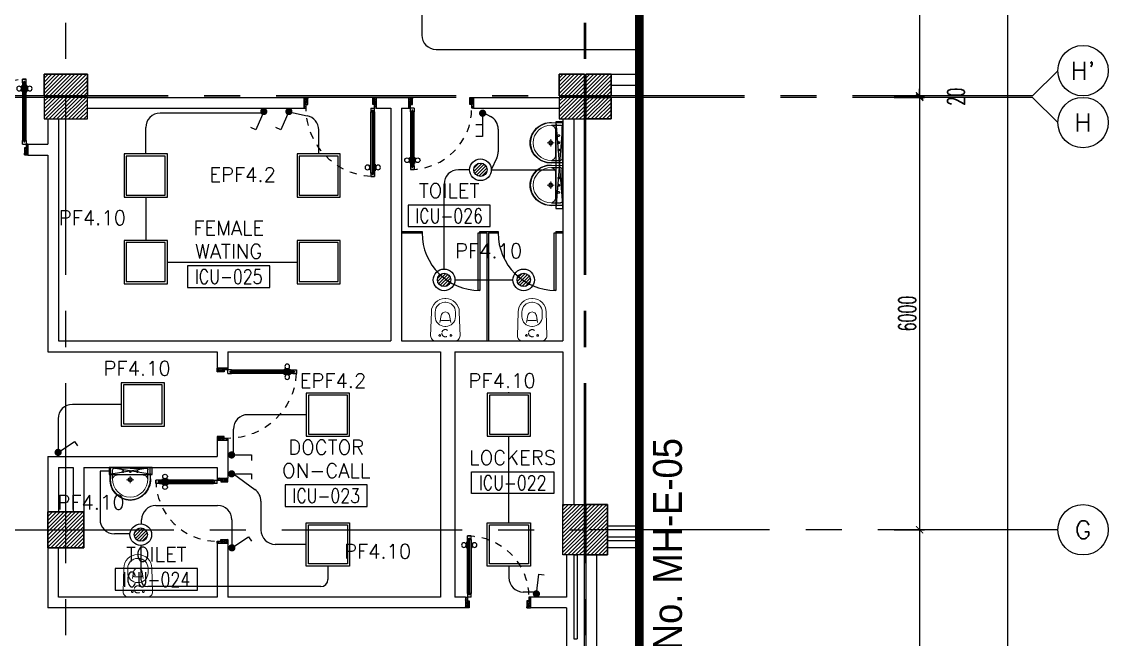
# Model space of a CAD drawing. Extents: x -0.3 to 91.9, y -1.1 to 78.4.
# Drawn here: x 76.78 to 91.86, y 25.83 to 34.4 of the extents above; entities that cross this region are included whole.
import ezdxf
from ezdxf.enums import TextEntityAlignment as Align

# ---------------------------------------------------------------- set-up
doc = ezdxf.new("R2010")
doc.units = 0
doc.header["$MEASUREMENT"] = 0
doc.header["$PDMODE"] = 34
for name, pattern in [('CENTER2', [1.125, 0.75, -0.125, 0.125, -0.125]), ('CENTERX2', [4, 2.5, -0.5, 0.5, -0.5]), ('DASHED', [0.75, 0.5, -0.25]), ('HIDDEN', [0.375, 0.25, -0.125]), ('HIDDEN2', [0.1875, 0.125, -0.0625])]:
    doc.linetypes.add(name, pattern=pattern)
doc.layers.get('0').update_dxf_attribs({"linetype": 'CONTINUOUS'})
doc.layers.get('DEFPOINTS').update_dxf_attribs({"linetype": 'CONTINUOUS'})
for name, color, linetype in [('AX-CR', 11, 'CONTINUOUS'), ('AX-DIM', 11, 'CONTINUOUS'), ('AX-TXT', 2, 'CONTINUOUS'), ('AXES', 11, 'CENTERX2'), ('COL', 11, 'CONTINUOUS'), ('DOOR', 7, 'CONTINUOUS'), ('E-CLINE', 4, 'CONTINUOUS'), ('E-LITE', 4, 'CONTINUOUS'), ('E-SWITCH', 4, 'CONTINUOUS'), ('E-TEXT', 4, 'CONTINUOUS'), ('ELEV', 2, 'CONTINUOUS'), ('FIX', 11, 'CONTINUOUS'), ('HAT', 11, 'CONTINUOUS'), ('INSUL', 11, 'CONTINUOUS'), ('PART', 11, 'CONTINUOUS'), ('RM-BOX', 11, 'CONTINUOUS'), ('RM-NAME', 11, 'CONTINUOUS'), ('RM-NO', 11, 'CONTINUOUS'), ('ROOF', 7, 'CONTINUOUS'), ('TXT1', 2, 'CONTINUOUS'), ('WALL', 11, 'CONTINUOUS')]:
    doc.layers.add(name, color=color, linetype=linetype)
doc.styles.add('ROMANS', font='ROMANS.shx', dxfattribs={"width": 0.6})
doc.styles.add('TTXT', font='swisse.ttf', dxfattribs={"width": 0.6})
doc.dimstyles.new('STANDARD in', dxfattribs={"dimtxt": 0.24, "dimasz": 0.1, "dimexe": 0.07, "dimexo": 0.05, "dimgap": 0.05, "dimtad": 1, "dimdec": 0, "dimlfac": 1000, "dimzin": 0, "dimdsep": 46, "dimtxsty": 'ROMANS', "dimblk": 'ARCHTICK', "dimcen": 0.05, "dimdle": 0.05, "dimclrd": 7, "dimclre": 7, "dimclrt": 2, "dimadec": 0, "dimazin": 0, "dimtfac": 1, "dimtdec": 0, "dimtmove": 2, "dimatfit": 3, "dimldrblk": 'ARCHTICK', "dimfxl": 0, "dimtolj": 1, "dimtzin": 0, "dimarcsym": 0})

# ---------------------------------------------------------------- blocks, each defined once
blk = doc.blocks.new('RM1')
at = {"layer": 'RM-BOX'}
blk.add_lwpolyline([(570, -200), (-570, -200), (-570, -500), (570, -500)], close=True, dxfattribs=at)
at = {"layer": 'RM-NAME', "style": 'ROMANS'}
for tag, p in [('ROOMNAME1', (0, 324)), ('ROOMNAME2', (0, 0))]:
    blk.add_attdef(tag, text='', height=200, dxfattribs=at).set_placement(p, align=Align.MIDDLE)
at = {"layer": 'RM-NO', "style": 'ROMANS', "width": 0.8}
blk.add_attdef('ROOMNO', text='', height=200, dxfattribs=at).set_placement((0, -350), align=Align.MIDDLE)
blk = doc.blocks.new('_ARCHTICK')
at = {"color": 0, "linetype": 'ByBlock', "const_width": 0.15}
blk.add_lwpolyline([(-0.5, -0.5), (0.5, 0.5)], dxfattribs=at)
blk = doc.blocks.new('*D189')
at = {"layer": 'AX-DIM', "color": 7, "lineweight": -2, "ltscale": 0.3}
for p, q in [((90.46, 64.87), (90.46, 5.45)), ((88.617, 64.82), (90.53, 64.82)), ((86.18, 5.5), (90.53, 5.5))]:
    blk.add_line(p, q, dxfattribs=at)
at = {"layer": 'DEFPOINTS', "color": 0, "ltscale": 0.3}
for p in [(88.567, 64.82), (86.13, 5.5), (90.46, 5.5)]:
    blk.add_point(p, dxfattribs=at)
at = {"layer": 'AX-DIM', "color": 7, "lineweight": -2, "ltscale": 0.3, "xscale": 0.1, "yscale": 0.1, "zscale": 0.1}
for p, rotation in [((90.46, 64.82), 90), ((90.46, 5.5), 270)]:
    blk.add_blockref('_ARCHTICK', p, dxfattribs=dict(at, rotation=rotation))
at = {"layer": 'AX-DIM', "color": 2, "ltscale": 0.3, "insert": (90.29, 35.16), "char_height": 0.24, "attachment_point": 5, "rotation": 90, "style": 'ROMANS'}
blk.add_mtext('\\A1;59320', dxfattribs=at)
blk = doc.blocks.new('*D195')
at = {"layer": 'AX-DIM', "color": 7, "lineweight": -2, "ltscale": 0.3}
for p, q in [((88.89, 27.35), (89.31, 27.35)), ((89.24, 27.4), (89.24, 20.1)), ((88.89, 20.15), (89.31, 20.15))]:
    blk.add_line(p, q, dxfattribs=at)
at = {"layer": 'DEFPOINTS', "color": 0, "ltscale": 0.3}
for p in [(88.84, 27.35), (88.84, 20.15), (89.24, 20.15)]:
    blk.add_point(p, dxfattribs=at)
at = {"layer": 'AX-DIM', "color": 7, "lineweight": -2, "ltscale": 0.3, "xscale": 0.1, "yscale": 0.1, "zscale": 0.1}
for p, rotation in [((89.24, 27.35), 90), ((89.24, 20.15), 270)]:
    blk.add_blockref('_ARCHTICK', p, dxfattribs=dict(at, rotation=rotation))
at = {"layer": 'AX-DIM', "color": 2, "ltscale": 0.3, "insert": (89.07, 23.75), "char_height": 0.24, "attachment_point": 5, "rotation": 90, "style": 'ROMANS'}
blk.add_mtext('\\A1;7200', dxfattribs=at)
blk = doc.blocks.new('AXR')
at = {"layer": 'AX-CR'}
blk.add_circle((350, 0), 350, dxfattribs=at)
at = {"layer": 'AX-TXT', "style": 'ROMANS'}
blk.add_attdef('AX', text='', height=250, dxfattribs=at).set_placement((350, 0), align=Align.MIDDLE)
blk = doc.blocks.new('*D198')
at = {"layer": 'AX-DIM', "color": 7, "lineweight": -2, "ltscale": 0.3}
for p, q in [((88.89, 36.97), (89.31, 36.97)), ((89.24, 37.02), (89.24, 33.32)), ((88.89, 33.37), (89.31, 33.37))]:
    blk.add_line(p, q, dxfattribs=at)
at = {"layer": 'DEFPOINTS', "color": 0, "ltscale": 0.3}
for p in [(88.84, 36.97), (88.84, 33.37), (89.24, 33.37)]:
    blk.add_point(p, dxfattribs=at)
at = {"layer": 'AX-DIM', "color": 7, "lineweight": -2, "ltscale": 0.3, "xscale": 0.1, "yscale": 0.1, "zscale": 0.1}
for p, rotation in [((89.24, 36.97), 90), ((89.24, 33.37), 270)]:
    blk.add_blockref('_ARCHTICK', p, dxfattribs=dict(at, rotation=rotation))
at = {"layer": 'AX-DIM', "color": 2, "ltscale": 0.3, "insert": (89.07, 35.17), "char_height": 0.24, "attachment_point": 5, "rotation": 90, "style": 'ROMANS'}
blk.add_mtext('\\A1;3600', dxfattribs=at)
blk = doc.blocks.new('*D199')
at = {"layer": 'AX-DIM', "color": 7, "lineweight": -2, "ltscale": 0.3}
for p, q in [((88.891, 33.37), (89.311, 33.37)), ((88.891, 33.35), (89.311, 33.35)), ((89.241, 33.37), (89.241, 33.47)), ((89.241, 33.37), (89.241, 33.35)), ((89.241, 33.35), (89.241, 33.25))]:
    blk.add_line(p, q, dxfattribs=at)
at = {"layer": 'DEFPOINTS', "color": 0, "ltscale": 0.3}
for p in [(88.841, 33.37), (88.841, 33.35), (89.241, 33.35)]:
    blk.add_point(p, dxfattribs=at)
at = {"layer": 'AX-DIM', "color": 7, "lineweight": -2, "ltscale": 0.3, "xscale": 0.1, "yscale": 0.1, "zscale": 0.1}
for p, rotation in [((89.241, 33.37), 270), ((89.241, 33.35), 90)]:
    blk.add_blockref('_ARCHTICK', p, dxfattribs=dict(at, rotation=rotation))
at = {"layer": 'AX-DIM', "color": 2, "ltscale": 0.3, "insert": (89.746, 33.36), "char_height": 0.24, "attachment_point": 5, "rotation": 90, "style": 'ROMANS'}
blk.add_mtext('\\A1;20', dxfattribs=at)
blk = doc.blocks.new('*D200')
at = {"layer": 'AX-DIM', "color": 7, "lineweight": -2, "ltscale": 0.3}
for p, q in [((88.89, 33.35), (89.31, 33.35)), ((89.24, 33.4), (89.24, 27.3)), ((88.89, 27.35), (89.31, 27.35))]:
    blk.add_line(p, q, dxfattribs=at)
at = {"layer": 'DEFPOINTS', "color": 0, "ltscale": 0.3}
for p in [(88.84, 33.35), (88.84, 27.35), (89.24, 27.35)]:
    blk.add_point(p, dxfattribs=at)
at = {"layer": 'AX-DIM', "color": 7, "lineweight": -2, "ltscale": 0.3, "xscale": 0.1, "yscale": 0.1, "zscale": 0.1}
for p, rotation in [((89.24, 33.35), 90), ((89.24, 27.35), 270)]:
    blk.add_blockref('_ARCHTICK', p, dxfattribs=dict(at, rotation=rotation))
at = {"layer": 'AX-DIM', "color": 2, "ltscale": 0.3, "insert": (89.07, 30.35), "char_height": 0.24, "attachment_point": 5, "rotation": 90, "style": 'ROMANS'}
blk.add_mtext('\\A1;6000', dxfattribs=at)
blk = doc.blocks.new('A$C272A55A0')
at = {"layer": 'DOOR', "color": 0, "linetype": 'ByBlock'}
for p, q in [((0, 900), (0, 1050)), ((50, 1050), (0, 1050)), ((25, 950), (50, 950)), ((25, 900), (25, 950)), ((50, 950), (50, 1050)), ((1750, 950), (1750, 1050)), ((1750, 1050), (1800, 1050)), ((1775, 950), (1750, 950)), ((1775, 900), (1775, 950)), ((1800, 1050), (1800, 900)), ((0, 900), (25, 900)), ((75, 900), (25, 900)), ((25, 850), (25, 900)), ((42, 850), (25, 850)), ((58, 870), (42, 870)), ((42, 870), (42, 850)), ((58, 850), (58, 870)), ((75, 850), (58, 850)), ((75, 900), (75, 850)), ((1725, 900), (1775, 900)), ((1725, 900), (1725, 850)), ((1725, 850), (1742, 850)), ((1742, 870), (1758, 870)), ((1742, 850), (1742, 870)), ((1758, 870), (1758, 850)), ((1758, 850), (1775, 850)), ((1800, 900), (1775, 900)), ((1775, 850), (1775, 900)), ((1718, 160), (1709, 160)), ((1709, 95), (1709, 160)), ((1725, 173), (1718, 173)), ((1718, 173), (1718, 83)), ((1718, 95), (1718, 160)), ((1775, 173), (1782, 173)), ((1782, 173), (1782, 83)), ((1782, 160), (1791, 160)), ((1782, 95), (1782, 160)), ((1791, 95), (1791, 160)), ((25, 50), (42, 50)), ((25, 50), (25, 0)), ((25, 0), (75, 0)), ((75, 0), (25, 0)), ((42, 50), (42, 30)), ((42, 30), (58, 30)), ((58, 50), (75, 50)), ((58, 50), (58, 30)), ((75, 50), (75, 0)), ((1718, 95), (1709, 95)), ((1725, 83), (1718, 83)), ((1742, 50), (1725, 50)), ((1725, 50), (1725, 0)), ((1775, 0), (1725, 0)), ((1725, 0), (1775, 0)), ((1742, 50), (1742, 30)), ((1758, 30), (1742, 30)), ((1775, 50), (1758, 50)), ((1758, 50), (1758, 30)), ((1775, 83), (1782, 83)), ((1775, 50), (1775, 0)), ((1782, 95), (1791, 95))]:
    blk.add_line(p, q, dxfattribs=at)
at = {"layer": 'DOOR', "color": 9, "linetype": 'ByBlock'}
for p, q in [((50, 1050), (0, 1010)), ((50, 1050), (0, 937)), ((50, 1050), (37, 950)), ((1750, 1050), (1800, 1010)), ((1750, 1050), (1800, 937)), ((1750, 1050), (1763, 950))]:
    blk.add_line(p, q, dxfattribs=at)
at = {"layer": 'DOOR', "linetype": 'ByBlock'}
for p, q in [((25, 850), (25, 50)), ((42, 850), (42, 50)), ((58, 850), (58, 50)), ((75, 50), (75, 850)), ((1725, 50), (1725, 850)), ((1742, 850), (1742, 50)), ((1758, 850), (1758, 50)), ((1775, 850), (1775, 50))]:
    blk.add_line(p, q, dxfattribs=at)
at = {"layer": 'DOOR', "color": 0, "linetype": 'ByBlock'}
for centre in [(1676, 128), (1824, 128)]:
    blk.add_circle(centre, 32.4, dxfattribs=at)
at = {"layer": 'DOOR', "color": 9, "linetype": 'ByBlock'}
for centre, radius, start, end in [((50, 1050), 54.4, 203.2074, 270), ((50, 1050), 74.4, 227.7764, 270), ((50, 1050), 94.4, 238.0182, 270), ((50, 1050), 114, 244.0838, 257.3774), ((50, 1050), 134, 248.1598, 259.28), ((50, 1050), 34.4, 180, 270), ((50, 1050), 14.4, 180, 270), ((1750, 1050), 14.4, 270, 0), ((1750, 1050), 34.4, 270, 0), ((1750, 1050), 54.4, 270, 336.7926), ((1750, 1050), 74.4, 270, 312.2236), ((1750, 1050), 94.4, 270, 301.9818), ((1750, 1050), 114, 282.6226, 295.9162), ((1750, 1050), 134, 280.72, 291.8402), ((50, 1050), 154, 251.1053, 256.2858), ((1750, 1050), 154, 283.7142, 288.8947)]:
    blk.add_arc(centre, radius, start, end, dxfattribs=at)
at = {"layer": 'DOOR', "linetype": 'HIDDEN', "ltscale": 0.5}
for centre, start, end in [((50, 851), 268.3174, 3.2965), ((1750, 851), 176.7035, 271.6826)]:
    blk.add_arc(centre, 851, start, end, dxfattribs=at)
at = {"layer": 'WALL', "linetype": 'ByBlock'}
blk.add_line((1800, 900), (1800, 1050), dxfattribs=at)
blk = doc.blocks.new('DOOR90')
at = {"layer": 'DOOR', "color": 0, "linetype": 'ByBlock'}
for p, q in [((-150, 0), (-150, -25)), ((-150, 0), (0, 0)), ((0, -50), (0, 0)), ((-1000, -25), (-1000, -75)), ((-1000, -75), (-1000, -25)), ((-950, -25), (-1000, -25)), ((-950, -75), (-1000, -75)), ((-970, -42), (-970, -58)), ((-950, -42), (-970, -42)), ((-950, -58), (-970, -58)), ((-950, -25), (-950, -42)), ((-950, -58), (-950, -75)), ((-918, -25), (-918, -18)), ((-828, -18), (-918, -18)), ((-918, -75), (-918, -82)), ((-828, -82), (-918, -82)), ((-905, -18), (-905, -9)), ((-905, -9), (-840, -9)), ((-905, -18), (-840, -18)), ((-905, -82), (-905, -91)), ((-905, -82), (-840, -82)), ((-905, -91), (-840, -91)), ((-840, -18), (-840, -9)), ((-840, -82), (-840, -91)), ((-828, -25), (-828, -18)), ((-828, -75), (-828, -82)), ((-200, -42), (-200, -25)), ((-200, -25), (-150, -25)), ((-180, -42), (-200, -42)), ((-200, -75), (-200, -58)), ((-200, -58), (-180, -58)), ((-150, -75), (-200, -75)), ((-180, -58), (-180, -42)), ((-150, -75), (-150, -25)), ((-150, -25), (-100, -25)), ((-100, -25), (-100, -50)), ((-100, -50), (0, -50)), ((-150, -900), (-150, -875)), ((-150, -875), (-100, -875)), ((0, -900), (-150, -900)), ((-150, -900), (0, -900)), ((-100, -850), (0, -850)), ((-100, -875), (-100, -850)), ((0, -850), (0, -900))]:
    blk.add_line(p, q, dxfattribs=at)
at = {"layer": 'DOOR', "color": 9, "linetype": 'ByBlock'}
for p, q in [((0, -50), (-114, 0)), ((0, -50), (-40, 0)), ((0, -50), (-100, -37)), ((0, -850), (-114, -900)), ((0, -850), (-100, -863)), ((0, -850), (-40, -900))]:
    blk.add_line(p, q, dxfattribs=at)
at = {"layer": 'DOOR', "linetype": 'ByBlock'}
for p, q in [((-200, -25), (-950, -25)), ((-200, -42), (-950, -42)), ((-200, -58), (-950, -58)), ((-950, -75), (-200, -75))]:
    blk.add_line(p, q, dxfattribs=at)
at = {"layer": 'DOOR', "color": 0, "linetype": 'ByBlock'}
for centre in [(-873, 24), (-873, -124)]:
    blk.add_circle(centre, 32.4, dxfattribs=at)
at = {"layer": 'DOOR', "color": 9, "linetype": 'ByBlock'}
for centre, radius, start, end in [((0, -50), 154, 161.1053, 166.2858), ((0, -50), 134, 158.1598, 169.28), ((0, -50), 94.4, 148.0182, 180), ((0, -50), 74.4, 137.7764, 180), ((0, -50), 114, 154.0838, 167.3774), ((0, -50), 54.4, 113.2074, 180), ((0, -50), 34.4, 90, 180), ((0, -50), 14.4, 90, 180), ((0, -850), 154, 193.7142, 198.8947), ((0, -850), 134, 190.72, 201.8402), ((0, -850), 94.4, 180, 211.9818), ((0, -850), 74.4, 180, 222.2236), ((0, -850), 54.4, 180, 246.7926), ((0, -850), 34.4, 180, 270), ((0, -850), 14.4, 180, 270)]:
    blk.add_arc(centre, radius, start, end, dxfattribs=at)
at = {"layer": 'DOOR', "linetype": 'HIDDEN', "ltscale": 0.5}
blk.add_arc((-150, -25), 850, 180, 270, dxfattribs=at)
blk = doc.blocks.new('*X78')
at = {"color": 0}
for p, q in [((215909, 139859), (216399, 140350)), ((215909, 139912), (216346, 140350)), ((215909, 139965), (216293, 140350)), ((215909, 140018), (216240, 140350)), ((215909, 140071), (216187, 140350)), ((215909, 140124), (216134, 140350)), ((215909, 140177), (216081, 140350)), ((215909, 140230), (216028, 140350)), ((215909, 140283), (215975, 140350)), ((215909, 140337), (215922, 140350)), ((215952, 139850), (216409, 140306)), ((216005, 139850), (216409, 140253)), ((216058, 139850), (216409, 140200)), ((216111, 139850), (216409, 140147)), ((216164, 139850), (216409, 140094)), ((216217, 139850), (216409, 140041)), ((216270, 139850), (216409, 139988)), ((216323, 139850), (216409, 139935)), ((216376, 139850), (216409, 139882))]:
    blk.add_line(p, q, dxfattribs=at)
blk = doc.blocks.new('COL50')
at = {"layer": 'COL'}
blk.add_lwpolyline([(-250, 250), (-250, -250), (250, -250), (250, 250)], close=True, dxfattribs=at)
blk = doc.blocks.new('C5')
at = {"layer": 'HAT', "linetype": 'ByBlock'}
h = blk.add_hatch(dxfattribs=at)
h.set_pattern_fill('ANSI31', color=256, scale=300, style=0)
h.set_pattern_definition([(45, (-223356.182, -51411.005), (-26.516504, 26.516504), [])])
h.paths.add_polyline_path([(300, 300), (0, 300), (0, 0), (300, 0)])
h.paths.add_polyline_path([(600, 300), (300, 300), (300, 0), (600, 0)])
at = {"layer": 'COL'}
blk.add_lwpolyline([(600, 300), (0, 300), (0, 0), (600, 0)], close=True, dxfattribs=at)
blk = doc.blocks.new('C7')
at = {"layer": 'HAT'}
h = blk.add_hatch(dxfattribs=at)
h.set_pattern_fill('ANSI31', color=256, scale=300, style=0)
h.set_pattern_definition([(45, (-248876.182, -51411.005), (-26.5165043, 26.5165043), [])])
h.paths.add_polyline_path([(350, 300), (250, 300), (0, 300), (0, 0), (350, 0)])
at = {"layer": 'COL'}
blk.add_lwpolyline([(0, 300), (0, 0), (350, 0), (350, 300)], close=True, dxfattribs=at)
blk = doc.blocks.new('C11')
at = {"layer": 'HAT'}
h = blk.add_hatch(dxfattribs=at)
h.set_pattern_fill('ANSI31', color=256, scale=300, style=0)
h.set_pattern_definition([(45, (-248556.182, -75061.005), (-26.5165043, 26.5165043), [])])
h.paths.add_polyline_path([(300, 700), (0, 700), (0, 350), (300, 350)])
h.paths.add_polyline_path([(300, 350), (0, 350), (0, 0), (300, 0)])
at = {"layer": 'COL'}
blk.add_lwpolyline([(300, 700), (300, 0), (0, 0), (0, 700)], close=True, dxfattribs=at)
blk = doc.blocks.new('C11D')
at = {"layer": 'COL', "linetype": 'ByBlock'}
for p in [(-320, 0), (0, 0)]:
    blk.add_blockref('C11', p, dxfattribs=at)
blk = doc.blocks.new('LAV1')
at = {"layer": 'FIX', "linetype": 'ByBlock', "ltscale": 0.3}
for p, q in [((-280, 210), (-275, 50)), ((-245, 210), (-245, 85)), ((245, 210), (245, 85)), ((280, 210), (275, 50)), ((0, 60), (-220, 60)), ((0, 60), (220, 60))]:
    blk.add_line(p, q, dxfattribs=at)
at = {"layer": 'FIX', "linetype": 'Continuous', "lineweight": 20}
for p, q in [((-275, 210), (-275, 50)), ((0, 155), (-181, 155)), ((0, 155), (181, 155)), ((275, 210), (275, 50)), ((0, 50), (-275, 50)), ((0, 50), (-252, 50)), ((0, 50), (252, 50)), ((0, 50), (275, 50))]:
    blk.add_line(p, q, dxfattribs=at)
at = {"layer": 'FIX', "linetype": 'DASHED', "lineweight": 20, "ltscale": 0.05}
for p, q in [((50, 220), (-50, 220)), ((0, 170), (0, 270)), ((0, 170), (0, 270))]:
    blk.add_line(p, q, dxfattribs=at)
at = {"layer": 'FIX', "lineweight": 20}
for p, q in [((16, 107), (-15, 107)), ((0, 92), (0, 123))]:
    blk.add_line(p, q, dxfattribs=at)
for centre, radius in [((0, 220), 29.5), ((0, 220), 22.5), ((0, 107), 15.5)]:
    blk.add_circle(centre, radius, dxfattribs=at)
at = {"layer": 'FIX', "linetype": 'HIDDEN', "lineweight": 20, "ltscale": 0.05}
for centre in [(-100, 107), (100, 107)]:
    blk.add_circle(centre, 12.4, dxfattribs=at)
at = {"layer": 'FIX', "linetype": 'ByBlock', "ltscale": 0.3}
for centre, radius, start, end in [((7, 220), 287, 91.3776, 182.0064), ((-7, 220), 287, 357.9936, 88.6224), ((-220, 85), 24.9, 179.7021, 269.9486), ((220, 85), 24.9, 270.0514, 0.2979)]:
    blk.add_arc(centre, radius, start, end, dxfattribs=at)
at = {"layer": 'FIX', "linetype": 'Continuous', "lineweight": 20}
for centre, radius, start, end in [((8, 217), 283, 91.6988, 181.351), ((8, 212), 253, 91.7328, 180.4884), ((-8, 217), 283, 358.649, 88.3012), ((-8, 212), 253, 359.5116, 88.2672), ((-179, 222), 66.9, 190.2006, 268.0786), ((179, 222), 66.9, 271.9214, 349.7994)]:
    blk.add_arc(centre, radius, start, end, dxfattribs=at)
blk = doc.blocks.new('WC1')
at = {"layer": 'FIX', "lineweight": 20}
for p, q in [((-210, 204), (-538, 194)), ((-727, 5), (-727, -5)), ((-674, 5), (-674, -5)), ((-534, 24), (-540, 0)), ((-540, 0), (-534, -24)), ((-475, 141), (-538, 141)), ((-395, 76), (-490, 60)), ((-339, 5), (-339, -5)), ((-538, -141), (-475, -141)), ((-490, -60), (-395, -76)), ((-538, -194), (-210, -204))]:
    blk.add_line(p, q, dxfattribs=at)
at = {"layer": 'FIX', "linetype": 'Continuous', "lineweight": 20}
blk.add_line((-420, -47), (-420, 45), dxfattribs=at)
at = {"layer": 'FIX', "lineweight": 20}
blk.add_lwpolyline([(-213, -204), (-210, -204, 0.414214), (-137, -131), (-137, 0), (-137, 131, 0.414214), (-210, 204)], format="xyb", dxfattribs=at)
at = {"layer": 'FIX', "linetype": 'HIDDEN2', "lineweight": 20, "ltscale": 0.3}
blk.add_circle((-245, 0), 49.8, dxfattribs=at)
at = {"layer": 'FIX', "linetype": 'HIDDEN', "lineweight": 20, "ltscale": 0.05}
for centre in [(-213, 78), (-213, -77)]:
    blk.add_circle(centre, 11.6, dxfattribs=at)
at = {"layer": 'FIX', "lineweight": 20}
for centre, radius, start, end in [((-538, 5), 189, 90, 180), ((-538, 5), 136, 90, 180), ((-473, -7), 68.2, 128.9242, 152.8468), ((-464, -18), 82, 108.496, 128.9242), ((-475, 5), 136, 360, 90), ((-538, -5), 189, 180, 270), ((-538, -5), 136, 180, 270), ((-473, 7), 68.2, 207.1532, 231.0758), ((-464, 18), 82, 231.0758, 251.504), ((-475, -5), 136, 270, 0)]:
    blk.add_arc(centre, radius, start, end, dxfattribs=at)
at = {"layer": 'FIX', "linetype": 'Continuous', "lineweight": 20}
for centre, start, end in [((-443, 46), 357.6662, 91.6121), ((-442, -46), 268.3879, 2.3338)]:
    blk.add_arc(centre, 22.3, start, end, dxfattribs=at)
blk = doc.blocks.new('DOOR-10')
at = {"layer": 'DOOR', "color": 0, "linetype": 'ByBlock'}
for p, q in [((-26, 1100), (-76, 1100)), ((-76, 1100), (-26, 1100)), ((-76, 1050), (-76, 1100)), ((-43, 1070), (-59, 1070)), ((-59, 1050), (-59, 1070)), ((-43, 1050), (-43, 1070)), ((-26, 1050), (-26, 1100)), ((-83, 1005), (-92, 1005)), ((-92, 1005), (-92, 940)), ((-83, 940), (-92, 940)), ((-76, 1018), (-83, 1018)), ((-83, 928), (-83, 1018)), ((-83, 1005), (-83, 940)), ((-76, 928), (-83, 928)), ((-59, 1050), (-76, 1050)), ((-26, 1050), (-43, 1050)), ((-26, 1018), (-18, 1018)), ((-26, 928), (-18, 928)), ((-18, 928), (-18, 1018)), ((-18, 1005), (-9, 1005)), ((-18, 1005), (-18, 940)), ((-18, 940), (-9, 940)), ((-9, 1005), (-9, 940)), ((-76, 200), (-59, 200)), ((-76, 150), (-76, 200)), ((-59, 200), (-59, 180)), ((-59, 180), (-43, 180)), ((-43, 200), (-26, 200)), ((-43, 180), (-43, 200)), ((-26, 200), (-26, 150)), ((-1001, 0), (-1001, 150)), ((-1001, 150), (-976, 150)), ((-1001, 150), (-1001, 0)), ((-951, 0), (-1001, 0)), ((-976, 150), (-976, 100)), ((-976, 100), (-951, 100)), ((-951, 100), (-951, 0)), ((-76, 150), (-26, 150)), ((-51, 100), (-51, 0)), ((-26, 100), (-51, 100)), ((-51, 0), (-1, 0)), ((-1, 150), (-26, 150)), ((-26, 150), (-26, 100))]:
    blk.add_line(p, q, dxfattribs=at)
at = {"layer": 'DOOR', "linetype": 'ByBlock'}
for p, q in [((-76, 1050), (-76, 200)), ((-59, 200), (-59, 1050)), ((-43, 200), (-43, 1050)), ((-26, 200), (-26, 1050))]:
    blk.add_line(p, q, dxfattribs=at)
at = {"layer": 'DOOR', "color": 9, "linetype": 'ByBlock'}
for p, q in [((-951, 0), (-1001, 114)), ((-951, 0), (-1001, 40)), ((-951, 0), (-964, 100)), ((-51, 0), (-1, 114)), ((-51, 0), (-37, 100)), ((-51, 0), (-1, 40)), ((-1, 0), (-1, 150))]:
    blk.add_line(p, q, dxfattribs=at)
at = {"layer": 'DOOR', "color": 0, "linetype": 'ByBlock'}
for centre in [(-124, 973), (23, 973)]:
    blk.add_circle(centre, 32.4, dxfattribs=at)
at = {"layer": 'DOOR', "linetype": 'HIDDEN', "ltscale": 0.5}
blk.add_arc((-23, 149), 952, 93.1482, 179.9482, dxfattribs=at)
at = {"layer": 'DOOR', "color": 9, "linetype": 'ByBlock'}
for centre, radius, start, end in [((-951, 0), 154, 103.7142, 108.8947), ((-951, 0), 134, 100.72, 111.8402), ((-951, 0), 94.4, 90, 121.9818), ((-951, 0), 74.4, 90, 132.2236), ((-951, 0), 54.4, 90, 156.7926), ((-951, 0), 34.4, 90, 180), ((-951, 0), 14.4, 90, 180), ((-51, 0), 94.4, 58.0182, 90), ((-51, 0), 74.4, 47.7764, 90), ((-51, 0), 54.4, 23.2074, 90), ((-51, 0), 34.4, 0, 90), ((-51, 0), 14.4, 0, 90), ((-51, 0), 134, 68.1598, 79.28), ((-51, 0), 114, 64.0838, 77.3774), ((-51, 0), 154, 71.1053, 76.2858)]:
    blk.add_arc(centre, radius, start, end, dxfattribs=at)
blk = doc.blocks.new('*X59')
at = {"color": 0}
for p, q in [((21548.527, 18540.142), (21548.801, 18540.415)), ((21548.529, 18539.966), (21548.977, 18540.414)), ((21548.584, 18539.845), (21549.098, 18540.359)), ((21548.672, 18539.756), (21549.187, 18540.271)), ((21548.793, 18539.7), (21549.243, 18540.15)), ((21548.966, 18539.696), (21549.246, 18539.977))]:
    blk.add_line(p, q, dxfattribs=at)
blk = doc.blocks.new('SPOT')
at = {"layer": 'E-LITE'}
for radius in [0.6, 0.369]:
    blk.add_circle((0, 0), radius, dxfattribs=at)
at = {"layer": 'E-LITE', "color": 8}
blk.add_blockref('*X59', (-21548.886, -18540.056), dxfattribs=at)
blk = doc.blocks.new('MR20')
at = {"layer": 'E-LITE'}
for p, q in [((-300, 100), (-300, 0)), ((-300, 100), (-300, 0)), ((-300, 0), (300, 0)), ((-300, 0), (300, 0)), ((-300, 0), (300, 0)), ((-300, 0), (-300, 0)), ((300, 0), (300, 100)), ((300, 0), (300, 100)), ((300, 0), (300, 0))]:
    blk.add_line(p, q, dxfattribs=at)
at = {"layer": 'E-LITE', "color": 3}
blk.add_line((300, 100), (-300, 100), dxfattribs=at)
at = {"layer": 'E-LITE', "color": 8}
for p, q in [((300, 0), (-300, 100)), ((300, 100), (-300, 0))]:
    blk.add_line(p, q, dxfattribs=at)
blk = doc.blocks.new('1G1W')
for p, q in [((0, 0), (0.55, 0)), ((0.55, 0), (0.55, -0.15))]:
    blk.add_line(p, q)
at = {"const_width": 0.1}
blk.add_lwpolyline([(-0.05, 0, 1), (0.05, 0, 1)], format="xyb", close=True, dxfattribs=at)
blk = doc.blocks.new('L42')
at = {"layer": 'E-LITE'}
for p, q in [((0.3, 0.3), (-0.3, 0.3)), ((-0.3, 0.3), (-0.3, -0.3)), ((0.3, -0.3), (0.3, 0.3)), ((-0.3, -0.3), (0.3, -0.3))]:
    blk.add_line(p, q, dxfattribs=at)
at = {"layer": 'E-LITE', "color": 8}
blk.add_lwpolyline([(-0.27, 0.27), (-0.27, -0.27), (0.27, -0.27), (0.27, 0.27)], close=True, dxfattribs=at)
blk = doc.blocks.new('MR14')
at = {"layer": 'E-LITE'}
for p, q in [((-600, 100), (-600, 0)), ((-600, 0), (600, 0)), ((600, 0), (600, 100))]:
    blk.add_line(p, q, dxfattribs=at)
at = {"layer": 'E-LITE', "color": 8}
for p, q in [((600, 100), (-600, 0)), ((600, 0), (-600, 100))]:
    blk.add_line(p, q, dxfattribs=at)
at = {"layer": 'E-LITE', "color": 3}
blk.add_line((600, 100), (-600, 100), dxfattribs=at)

msp = doc.modelspace()

# ---------------------------------------------------------------- linework, layer by layer
at = {"layer": 'AXES'}
for p, q in [((84.59, -1.1143), (84.59, 77.3484)), ((84.61, -1.1143), (84.61, 77.3484)), ((77.39, -1.1143), (77.39, 59.47)), ((90.8096, 33.37), (91.1596, 33.72)), ((90.8096, 33.37), (73.79, 33.37)), ((90.8096, 33.35), (73.79, 33.35)), ((90.8096, 33.35), (91.1596, 33)), ((68.39, 27.35), (84.59, 27.35)), ((91.1596, 27.35), (84.34, 27.35))]:
    msp.add_line(p, q, dxfattribs=at)
at = {"layer": 'E-CLINE', "color": 4}
for p, q in [((82.3305, 34.949), (82.3305, 34.2146)), ((82.5305, 34.0146), (85.3496, 34.0146)), ((78.5, 31.9643), (78.5, 31.3643)), ((78.8, 31.0643), (80.6, 31.0643)), ((78.2812, 27.2936), (78.065, 27.2936))]:
    msp.add_line(p, q, dxfattribs=at)
at = {"layer": 'E-CLINE', "color": 4, "linetype": 'ByBlock'}
for p, q in [((82.995, 32.345), (82.8406, 32.345)), ((83.295, 32.345), (84.19, 32.345)), ((82.6406, 30.9669), (82.6406, 32.145)), ((82.7906, 30.8169), (83.5955, 30.8169)), ((83.54, 27.4466), (83.54, 28.6466)), ((77.865, 28.165), (77.865, 27.4936)), ((77.9909, 28.165), (77.865, 28.165)), ((78.4308, 27.1324), (78.4308, 26.6613)), ((81.028, 26.8466), (81.028, 26.6613)), ((80.928, 26.5613), (78.5308, 26.5613))]:
    msp.add_line(p, q, dxfattribs=at)
at = {"layer": 'E-CLINE', "color": 4}
msp.add_arc((82.5305, 34.2146), 0.2, 180, 270, dxfattribs=at)
at = {"layer": 'E-CLINE', "color": 4, "linetype": 'ByBlock'}
for centre, radius, start, end in [((82.8406, 32.145), 0.2, 90, 180), ((78.065, 27.4936), 0.2, 180, 270), ((78.5308, 26.6613), 0.1, 180, 270), ((80.928, 26.6613), 0.1, 270, 0)]:
    msp.add_arc(centre, radius, start, end, dxfattribs=at)
at = {"layer": 'E-SWITCH', "color": 4}
for p, q in [((80.1278, 33.1301), (78.7, 33.1301)), ((80.5092, 33.143), (80.741, 33.0944)), ((83.1757, 33.1296), (83.1757, 32.8046)), ((83.2007, 33.1296), (83.2847, 33.0855)), ((78.5, 32.5643), (78.5, 32.9301)), ((80.9, 32.5643), (80.9, 32.8987)), ((83.1757, 32.9671), (83.0799, 32.9671)), ((83.3917, 32.9084), (83.3917, 32.5955)), ((83.1757, 32.8046), (83.0799, 32.8046)), ((83.3727, 32.5104), (83.295, 32.345)), ((83.54, 29.2466), (83.54, 29.2578)), ((78.1595, 29.0893), (77.4829, 29.0893)), ((77.2829, 28.8893), (77.2829, 28.4239)), ((80.728, 28.9466), (79.9162, 28.9466)), ((79.7162, 28.388), (79.7162, 28.7466)), ((79.6912, 28.388), (79.9662, 28.388)), ((79.9662, 28.388), (79.9662, 28.313)), ((79.6912, 28.1259), (79.9662, 28.1259)), ((79.7162, 28.1259), (80.0154, 27.9088)), ((79.9662, 28.1259), (79.9662, 28.0509)), ((78.6414, 27.687), (79.4953, 27.687)), ((80.0979, 27.7469), (80.0979, 27.3466)), ((78.4414, 27.432), (78.4414, 27.487)), ((79.6953, 27.487), (79.6953, 27.0995)), ((80.728, 27.1466), (80.2979, 27.1466)), ((83.54, 26.8466), (83.54, 26.6859)), ((83.9221, 26.461), (83.9555, 26.734)), ((83.9555, 26.734), (84.03, 26.7249)), ((83.9252, 26.4859), (83.74, 26.4859))]:
    msp.add_line(p, q, dxfattribs=at)
at = {"layer": 'E-SWITCH', "color": 4, "const_width": 0.05}
for points in [[(83.1757, 33.1546, 1), (83.1757, 33.1046, 1)], [(79.6662, 28.388, 1), (79.7162, 28.388, 1)], [(79.6662, 28.1259, 1), (79.7162, 28.1259, 1)], [(83.9191, 26.4362, 1), (83.9252, 26.4859, 1)]]:
    msp.add_lwpolyline(points, format="xyb", close=True, dxfattribs=at)
at = {"layer": 'E-SWITCH', "color": 4}
for centre, start, end in [((78.7, 32.9301), 90, 180), ((80.7, 32.8987), 0, 78.16629), ((83.1917, 32.9084), 0, 62.29519), ((83.1917, 32.5955), 334.82877, 0), ((77.4829, 28.8893), 90, 180), ((79.9162, 28.7466), 90, 180), ((79.8979, 27.7469), 0, 54.02722), ((78.6414, 27.487), 90, 180), ((79.4953, 27.487), 0, 90), ((80.2979, 27.3466), 180, 270), ((83.74, 26.6859), 180, 270)]:
    msp.add_arc(centre, 0.2, start, end, dxfattribs=at)
at = {"layer": 'ELEV', "linetype": 'CENTER2', "const_width": 0.12}
msp.add_lwpolyline([(85.3496, 3.7939), (85.3496, 67.6321)], dxfattribs=at)
at = {"layer": 'INSUL'}
for p, q in [((84.91, 27.25), (85.3092, 27.25)), ((84.91, 27.2), (85.3092, 27.2)), ((84.44, 26.997), (84.44, 25.8364)), ((84.443, 27), (84.487, 27)), ((84.49, 26.997), (84.49, 25.8364)), ((84.44, 25.8364), (84.49, 25.8364))]:
    msp.add_line(p, q, dxfattribs=at)
for centre, start, end in [((84.443, 26.997), 90, 180), ((84.487, 26.997), 360, 90)]:
    msp.add_arc(centre, 0.003, start, end, dxfattribs=at)
at = {"layer": 'PART', "linetype": 'ByBlock'}
for p, q in [((82.05, 31.49), (82.335, 31.49)), ((82.05, 31.47), (82.335, 31.47)), ((82.335, 31.49), (82.335, 31.47)), ((83.115, 30.67), (83.115, 31.47)), ((83.115, 31.47), (83.135, 31.47)), ((83.135, 31.49), (83.135, 31.47)), ((83.135, 31.49), (83.39, 31.49)), ((83.135, 31.47), (83.135, 31.49)), ((83.135, 31.47), (83.235, 31.47)), ((83.135, 31.47), (83.135, 30.67)), ((83.235, 31.47), (83.235, 29.97)), ((83.255, 31.47), (83.255, 29.97)), ((83.255, 31.47), (83.39, 31.47)), ((83.39, 31.49), (83.39, 31.47)), ((84.17, 30.67), (84.17, 31.47)), ((84.17, 31.47), (84.19, 31.47)), ((84.17, 31.47), (84.29, 31.47)), ((84.19, 31.49), (84.19, 31.47)), ((84.19, 31.49), (84.29, 31.49)), ((84.19, 31.47), (84.19, 30.67)), ((83.135, 30.67), (83.115, 30.67)), ((84.19, 30.67), (84.17, 30.67))]:
    msp.add_line(p, q, dxfattribs=at)
for centre in [(83.135, 31.47), (84.19, 31.47)]:
    msp.add_arc(centre, 0.8, 180, 270, dxfattribs=at)
at = {"layer": 'ROOF'}
for p, q in [((84.61, 27.1), (84.61, 15.45)), ((84.76, 15.55), (84.76, 27))]:
    msp.add_line(p, q, dxfattribs=at)
at = {"layer": 'WALL'}
for p, q in [((84.96, 33.67), (85.3092, 33.67)), ((84.96, 33.52), (85.3092, 33.52)), ((76.865, 32.7), (77.14, 32.7)), ((76.865, 32.55), (77.14, 32.55)), ((85.3092, 27.4), (84.91, 27.4)), ((85.3092, 27.0988), (84.91, 27.0988))]:
    msp.add_line(p, q, dxfattribs=at)
at = {"layer": 'WALL', "linetype": 'ByBlock'}
for p, q in [((84.59, 33.62), (84.59, 33.1)), ((77.69, 33.35), (80.7, 33.35)), ((80.7, 33.35), (80.7, 33.2)), ((81.7, 33.35), (81.7, 33.2)), ((81.7, 33.35), (82.15, 33.35)), ((82.15, 33.2), (82.15, 33.35)), ((83.05, 33.2), (83.05, 33.35)), ((83.05, 33.35), (84.24, 33.35)), ((77.69, 33.2), (80.7, 33.2)), ((81.7, 33.2), (81.9, 33.2)), ((81.9, 33.2), (81.9, 29.97)), ((82.05, 33.2), (82.05, 33.05)), ((82.05, 33.2), (82.15, 33.2)), ((82.05, 33.2), (82.15, 33.2)), ((82.05, 33.2), (82.05, 29.97)), ((83.05, 33.2), (84.24, 33.2)), ((83.05, 33.2), (84.24, 33.2)), ((77.14, 33.05), (77.14, 32.7)), ((77.29, 33.05), (77.29, 29.97)), ((84.29, 33.05), (84.29, 29.97)), ((84.44, 33.05), (84.44, 27.7)), ((76.865, 32.55), (76.865, 32.7)), ((77.14, 32.55), (77.14, 29.82)), ((77.29, 29.97), (81.9, 29.97)), ((82.05, 29.97), (84.29, 29.97)), ((77.14, 29.82), (79.49, 29.82)), ((79.49, 29.82), (79.49, 29.5925)), ((79.64, 29.82), (79.64, 29.5925)), ((79.64, 29.82), (82.59, 29.82)), ((82.59, 29.82), (82.59, 26.415)), ((82.79, 29.82), (82.79, 26.415)), ((82.79, 29.82), (84.29, 29.82)), ((84.29, 29.82), (84.29, 27.7)), ((79.64, 29.5925), (79.49, 29.5925)), ((79.64, 28.5925), (79.49, 28.5925)), ((79.49, 28.5925), (79.49, 28.365)), ((79.64, 28.5925), (79.64, 28.365)), ((77.14, 28.365), (77.14, 26.265)), ((77.14, 28.365), (79.49, 28.365)), ((79.64, 28.365), (79.64, 28.065)), ((77.29, 28.215), (77.29, 27.6)), ((77.29, 28.215), (77.49, 28.215)), ((77.49, 28.215), (77.49, 27.6)), ((77.64, 28.215), (79.49, 28.215)), ((77.64, 28.215), (77.64, 27.6)), ((79.49, 28.215), (79.49, 28.065)), ((79.49, 28.065), (79.64, 28.065)), ((79.49, 27.165), (79.64, 27.165)), ((79.49, 27.165), (79.49, 26.415)), ((79.64, 27.165), (79.64, 26.415)), ((77.29, 26.415), (77.29, 27.1)), ((84.34, 27), (84.34, 26.415)), ((84.59, 25.6864), (84.59, 27.1)), ((79.49, 26.415), (77.29, 26.415)), ((82.59, 26.415), (79.64, 26.415)), ((82.94, 26.415), (82.79, 26.415)), ((82.94, 26.415), (82.94, 26.265)), ((84.34, 26.415), (83.84, 26.415)), ((83.84, 26.415), (83.84, 26.265)), ((82.94, 26.265), (77.14, 26.265)), ((84.34, 26.265), (83.84, 26.265)), ((84.34, 26.265), (84.34, 25.6864))]:
    msp.add_line(p, q, dxfattribs=at)
at = {"layer": 'WALL', "linetype": 'ByBlock', "ltscale": 0.3}
for points in [[(77.09, 33.67), (77.69, 33.67), (77.69, 33.37), (77.09, 33.37)], [(84.24, 33.67), (84.59, 33.67), (84.59, 33.37), (84.24, 33.37)], [(84.61, 33.67), (84.96, 33.67), (84.96, 33.37), (84.61, 33.37)], [(77.69, 33.35), (77.09, 33.35), (77.09, 33.05), (77.69, 33.05)], [(84.24, 33.05), (84.59, 33.05), (84.59, 33.35), (84.24, 33.35)], [(84.61, 33.35), (84.96, 33.35), (84.96, 33.05), (84.61, 33.05)], [(77.64, 27.6), (77.14, 27.6), (77.14, 27.1), (77.64, 27.1)], [(84.29, 27.7), (84.59, 27.7), (84.59, 27), (84.29, 27)], [(84.91, 27.7), (84.61, 27.7), (84.61, 27), (84.91, 27)]]:
    msp.add_lwpolyline(points, close=True, dxfattribs=at)

# ---------------------------------------------------------------- block references
at = {"layer": 'AXES', "xscale": 0.0009999999892897904, "yscale": 0.000999999996565748, "zscale": 0.001}
for p, values in [((91.1596, 33.72), {'AX': "H'"}), ((91.1596, 33), {'AX': 'H'}), ((91.1596, 27.35), {'AX': 'G'})]:
    msp.add_blockref('AXR', p, dxfattribs=at).add_auto_attribs(values)
at = {"layer": 'COL', "linetype": 'ByBlock', "xscale": 0.0009999999892897904, "yscale": 0.000999999996565748, "zscale": 0.001}
for name, p in [('C5', (77.09, 33.37)), ('C7', (84.24, 33.37)), ('C7', (84.61, 33.37)), ('C5', (77.09, 33.05)), ('C7', (84.24, 33.05)), ('C7', (84.61, 33.05)), ('C11D', (84.61, 27))]:
    msp.add_blockref(name, p, dxfattribs=at)
at = {"layer": 'COL', "xscale": -0.0009999999892897904, "yscale": 0.000999999996565748, "zscale": 0.001}
msp.add_blockref('COL50', (77.39, 27.35), dxfattribs=at)
at = {"layer": 'DOOR', "color": 0, "linetype": 'ByBlock', "yscale": 0.000999999996565748, "zscale": 0.001}
for name, p, xscale, rotation in [('A$C272A55A0', (75.065, 33.6004), -0.0009999999892897904, 180), ('DOOR90', (82.15, 33.35), 0.000999999996565748, 90), ('DOOR90', (82.94, 26.265), -0.000999999996565748, 90)]:
    msp.add_blockref(name, p, dxfattribs=dict(at, xscale=xscale, rotation=rotation))
at = {"layer": 'DOOR', "color": 0, "linetype": 'ByBlock', "ltscale": 0.3, "yscale": 0.000999999996565748, "zscale": 0.001}
for p, xscale, rotation in [((81.7007, 33.35), -0.0009999999892897904, 180), ((79.49, 29.5932), -0.000999999996565748, 270)]:
    msp.add_blockref('DOOR-10', p, dxfattribs=dict(at, xscale=xscale, rotation=rotation))
at = {"layer": 'DOOR', "color": 0, "linetype": 'ByBlock', "xscale": 0.0009999999892897904, "yscale": 0.000999999996565748, "zscale": 0.001}
msp.add_blockref('DOOR90', (79.64, 28.065), dxfattribs=at)
at = {"layer": 'E-LITE', "xscale": 0.0009999999892897904, "yscale": 0.0009999999892897904, "zscale": 0.001, "rotation": 90}
msp.add_blockref('MR14', (84.29, 32.4092), dxfattribs=at)
at = {"layer": 'E-LITE', "rotation": 180}
for p in [(78.5, 32.2643), (80.9, 32.2643), (78.5, 31.0643), (80.9, 31.0643), (81.028, 28.9466), (83.54, 28.9466)]:
    msp.add_blockref('L42', p, dxfattribs=at)
at = {"layer": 'E-LITE'}
for name, p, xscale, yscale, zscale in [('SPOT', (83.145, 32.345), 0.25, 0.25, 0.25), ('SPOT', (82.6406, 30.8169), 0.25, 0.25, 0.25), ('SPOT', (83.7455, 30.8169), 0.25, 0.25, 0.25), ('MR20', (78.2909, 28.115), 0.0009999999892897904, 0.0009999999892897904, 0.001), ('SPOT', (78.4308, 27.2824), 0.25, 0.25, 0.25)]:
    msp.add_blockref(name, p, dxfattribs=dict(at, xscale=xscale, yscale=yscale, zscale=zscale))
msp.add_blockref('L42', (78.4595, 29.0893), dxfattribs=at)
at = {"layer": 'E-LITE', "xscale": -1}
for p in [(81.028, 27.1466), (83.54, 27.1466)]:
    msp.add_blockref('L42', p, dxfattribs=at)
at = {"layer": 'E-SWITCH', "color": 4, "xscale": 0.4999999999585548, "yscale": 0.5, "zscale": 0.5}
for p, rotation in [((80.1378, 33.153), 246.3362829847548), ((80.4863, 33.153), 246.3362829847548), ((77.2829, 28.4239), 33.70059471559102), ((79.6953, 27.0995), 33.70059471559102)]:
    msp.add_blockref('1G1W', p, dxfattribs=dict(at, rotation=rotation))
at = {"layer": 'FIX', "yscale": 0.000999999996565748, "zscale": 0.001}
for name, p, xscale, rotation in [('LAV1', (84.34, 32.7198), -0.000999999996565748, 90), ('LAV1', (84.34, 32.1308), -0.000999999996565748, 90), ('WC1', (82.6579, 29.833), -0.000999999996565748, 90), ('WC1', (83.8622, 29.833), -0.000999999996565748, 90), ('LAV1', (78.2844, 28.265), -0.0009999999892897904, 180), ('WC1', (78.39, 26.278), -0.000999999996565748, 90)]:
    msp.add_blockref(name, p, dxfattribs=dict(at, xscale=xscale, rotation=rotation))
at = {"layer": 'HAT', "xscale": 0.0009999999892897904, "yscale": 0.000999999996565748, "zscale": 0.001}
msp.add_blockref('*X78', (-138.7686, -112.7497), dxfattribs=at)
at = {"layer": 'RM-NAME', "xscale": 0.0009999999892897904, "yscale": 0.000999999996565748, "zscale": 0.001}
for p, values in [((82.7104, 32.056), {'ROOMNO': 'ICU-026', 'ROOMNAME2': 'TOILET'}), ((79.6513, 31.2136), {'ROOMNO': 'ICU-025', 'ROOMNAME2': 'WATING', 'ROOMNAME1': 'FEMALE'}), ((81.004, 28.1717), {'ROOMNO': 'ICU-023', 'ROOMNAME2': 'ON-CALL', 'ROOMNAME1': 'DOCTOR'}), ((78.6463, 27.0104), {'ROOMNO': 'ICU-024', 'ROOMNAME2': 'TOILET'})]:
    msp.add_blockref('RM1', p, dxfattribs=at).add_auto_attribs(values)
at = {"layer": 'RM-NAME'}
ref = msp.add_blockref('RM1', (83.5922, 28.3517), dxfattribs=dict(at, xscale=-0.0009999999892897904, yscale=0.000999999996565748, zscale=0.001))
ref.add_attrib('ROOMNO', 'ICU-022', dxfattribs={"layer": 'RM-NO', "height": 0.2, "style": 'ROMANS', "width": 0.8}).set_placement((83.5922, 28.0017), align=Align.MIDDLE)
ref.add_attrib('ROOMNAME2', 'LOCKERS', dxfattribs={"height": 0.2, "style": 'ROMANS'}).set_placement((83.5922, 28.3517), align=Align.MIDDLE)

# ---------------------------------------------------------------- texts
at = {"layer": 'E-TEXT', "color": 4, "style": 'ROMANS'}
for s, p in [('  EPF4.2', (79.1066, 32.1773)), ('  PF4.10', (77.0175, 31.5786)), ('PF4.10', (82.7908, 31.1202)), ('  PF4.10', (77.6387, 29.4895)), ('  EPF4.2', (80.3618, 29.3198)), ('PF4.10', (82.9787, 29.3194)), ('  PF4.10', (76.9981, 27.6305)), ('  PF4.10', (80.9757, 26.9512))]:
    msp.add_text(s, height=0.2, dxfattribs=at).set_placement(p)
at = {"layer": 'TXT1', "color": 6, "style": 'TTXT', "width": 0.9}
msp.add_text('MATCH LINE CONTINUATION SHEET No. MH-E-05', height=0.401182, rotation=90, dxfattribs=at).set_placement((85.9418, 16.6848))

# ---------------------------------------------------------------- dimensions: what is measured, and where the dimension line sits
at = {"layer": 'AX-DIM'}
for base, p1, p2, picture, middle in [((90.4596, 5.5), (88.5674, 64.82), (86.1298, 5.5), '*D189', (90.2896, 35.16)), ((89.2398, 33.37), (88.8398, 36.97), (88.8398, 33.37), '*D198', (89.0698, 35.17)), ((89.2407, 33.35), (88.8407, 33.37), (88.8407, 33.35), '*D199', (89.7457, 33.36)), ((89.2398, 27.35), (88.8398, 33.35), (88.8398, 27.35), '*D200', (89.0698, 30.35)), ((89.2398, 20.15), (88.8398, 27.35), (88.8398, 20.15), '*D195', (89.0698, 23.75))]:
    dim = msp.add_linear_dim(base=base, p1=p1, p2=p2, angle=270, dimstyle='STANDARD in', dxfattribs=at)
    dim.commit()
    dim.dimension.update_dxf_attribs({"geometry": picture, "text_midpoint": middle})

doc.saveas('drawing.dxf')
